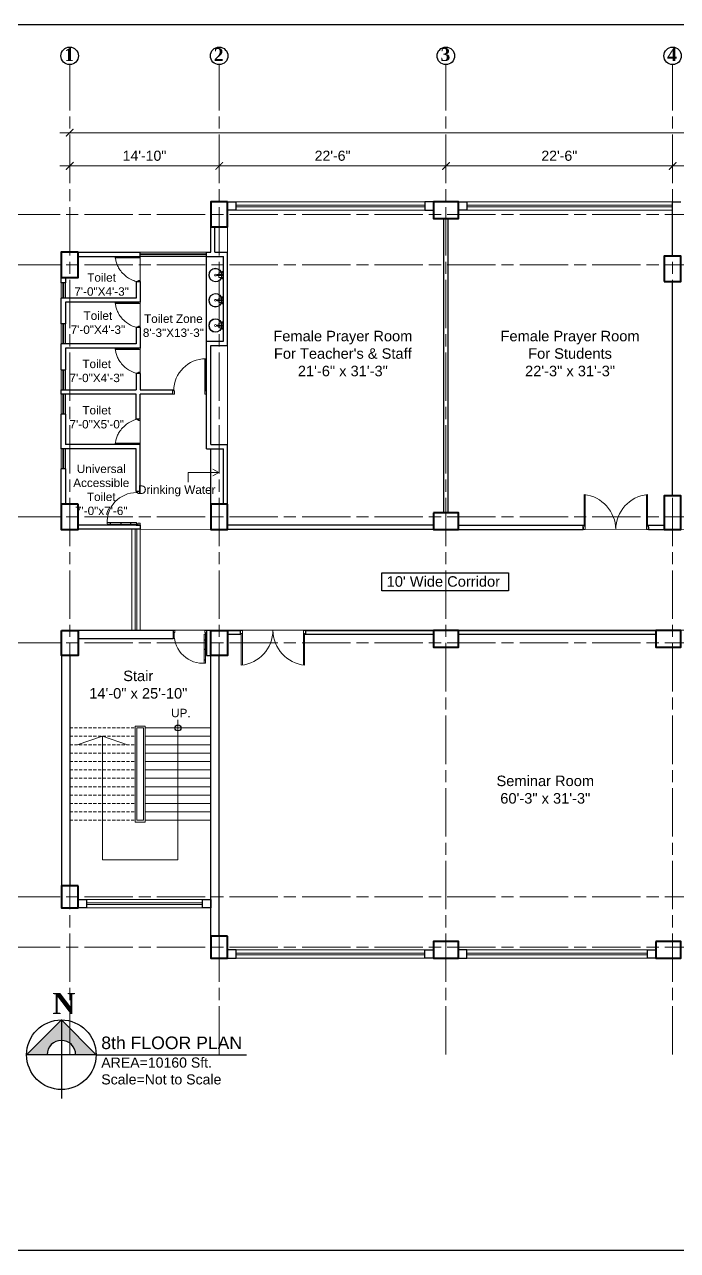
# Model space of a CAD drawing. Header units: inches. Extents: x -12 to 20935469, y -1604 to 24729220.
# Drawn here: x 20916800 to 20917578, y 24705706 to 24707164 of the extents above; entities that cross this region are included whole.
import ezdxf

# ---------------------------------------------------------------- set-up
doc = ezdxf.new("R2010")
doc.units = ezdxf.units.IN
doc.header["$LTSCALE"] = 0.03
doc.header["$MEASUREMENT"] = 0
doc.header["$PDMODE"] = 32
doc.header["$PDSIZE"] = 15
doc.linetypes.add('ACAD_ISO08W100', pattern=[36, 24, -3, 6, -3])
doc.linetypes.add('DASHED2', pattern=[0.375, 0.25, -0.125])
for name, color, linetype, lineweight in [('column', 1, 'Continuous', 40), ('Dim Line', 252, 'Continuous', 13), ('Door', 7, 'Continuous', 18), ('Gas', 21, 'Continuous', 5), ('Glass Line', 252, 'Continuous', 9), ('Grid Line', 252, 'Continuous', 18), ('Hatch', 253, 'Continuous', 15), ('Low Wall', 7, 'Continuous', 30), ('Main Wall', 7, 'Continuous', 30), ('RAIL', 23, 'Continuous', 13), ('STAIR', 46, 'Continuous', 15), ('TOILET FIXTURE', 142, 'Continuous', 5), ('wind.', 150, 'Continuous', 20)]:
    doc.layers.add(name, color=color, linetype=linetype, lineweight=lineweight)
doc.layers.add('TEXT', color=7, linetype='Continuous')
doc.styles.add('2', font='swisscl.ttf')
doc.styles.add('RomanS', font='arial.ttf', dxfattribs={"height": 12})
doc.styles.get("Standard").update_dxf_attribs({"font": 'timesbd.ttf'})
doc.dimstyles.new('Aec_Arch_I', dxfattribs={"dimscale": 96, "dimtxt": 12, "dimasz": 0.09375, "dimexe": 0.125, "dimexo": 0.125, "dimgap": 0.0625, "dimtad": 1, "dimdec": 0, "dimzin": 3, "dimdsep": 46, "dimlunit": 4, "dimtxsty": 'RomanS', "dimblk1": 'ARCHTICK', "dimblk2": 'ARCHTICK', "dimsah": 1, "dimcen": 0.09375, "dimdle": 0.125, "dimadec": 0, "dimazin": 0, "dimtfac": 0.75, "dimtdec": 0, "dimtmove": 2, "dimatfit": 3, "dimldrblk": 'ARCHTICK', "dimfxl": 1, "dimfrac": 1, "dimtolj": 1, "dimtzin": 0, "dimarcsym": 0})

# ---------------------------------------------------------------- blocks, each defined once
blk = doc.blocks.new('_ArchTick')
at = {"color": 0, "linetype": 'ByBlock', "lineweight": 35, "const_width": 0.15}
blk.add_lwpolyline([(-0.5, -0.5), (0.5, 0.5)], dxfattribs=at)
blk = doc.blocks.new('*D14')
at = {"layer": 'Defpoints', "color": 0, "transparency": 16777216}
for p in [(20831126.3, 24724578.2), (20830948.3, 24724562.3), (20831126.3, 24724562.3)]:
    blk.add_point(p, dxfattribs=at)
at = {"layer": 'Dim Line', "color": 0, "lineweight": -2, "transparency": 16777216}
for p, q in [((20830948.3, 24724574.3), (20830948.3, 24724590.2)), ((20831126.3, 24724574.3), (20831126.3, 24724590.2)), ((20830936.3, 24724578.2), (20831138.3, 24724578.2))]:
    blk.add_line(p, q, dxfattribs=at)
at = {"layer": 'Dim Line', "color": 0, "lineweight": -2, "transparency": 16777216, "xscale": 9, "yscale": 9, "zscale": 9, "rotation": 180}
blk.add_blockref('_ArchTick', (20830948.3, 24724578.2), dxfattribs=at)
at = {"layer": 'Dim Line', "color": 0, "lineweight": -2, "transparency": 16777216, "xscale": 9, "yscale": 9, "zscale": 9}
blk.add_blockref('_ArchTick', (20831126.3, 24724578.2), dxfattribs=at)
at = {"layer": 'Dim Line', "color": 0, "transparency": 16777216, "insert": (20831037.3, 24724590.3), "char_height": 12, "attachment_point": 5, "style": 'RomanS'}
blk.add_mtext('\\A1;14\'-10"', dxfattribs=at)
blk = doc.blocks.new('*D7')
at = {"layer": 'Defpoints', "color": 0, "transparency": 16777216}
for p in [(20831396.3, 24724578.2), (20831396.3, 24724578.2), (20831126.3, 24724562.3)]:
    blk.add_point(p, dxfattribs=at)
at = {"layer": 'Dim Line', "color": 0, "lineweight": -2, "transparency": 16777216}
for p, q in [((20831126.3, 24724574.3), (20831126.3, 24724590.2)), ((20831114.3, 24724578.2), (20831408.3, 24724578.2))]:
    blk.add_line(p, q, dxfattribs=at)
at = {"layer": 'Dim Line', "color": 0, "lineweight": -2, "transparency": 16777216, "xscale": 9, "yscale": 9, "zscale": 9, "rotation": 180}
blk.add_blockref('_ArchTick', (20831126.3, 24724578.2), dxfattribs=at)
at = {"layer": 'Dim Line', "color": 0, "lineweight": -2, "transparency": 16777216, "xscale": 9, "yscale": 9, "zscale": 9}
blk.add_blockref('_ArchTick', (20831396.3, 24724578.2), dxfattribs=at)
at = {"layer": 'Dim Line', "color": 0, "transparency": 16777216, "insert": (20831261.3, 24724590.3), "char_height": 12, "attachment_point": 5, "style": 'RomanS'}
blk.add_mtext('\\A1;22\'-6"', dxfattribs=at)
blk = doc.blocks.new('*D8')
at = {"layer": 'Defpoints', "color": 0, "transparency": 16777216}
for p in [(20831396.3, 24724578.2), (20831666.3, 24724578.2), (20831666.3, 24724578.2)]:
    blk.add_point(p, dxfattribs=at)
at = {"layer": 'Dim Line', "color": 0, "lineweight": -2, "transparency": 16777216}
blk.add_line((20831384.3, 24724578.2), (20831678.3, 24724578.2), dxfattribs=at)
at = {"layer": 'Dim Line', "color": 0, "lineweight": -2, "transparency": 16777216, "xscale": 9, "yscale": 9, "zscale": 9, "rotation": 180}
blk.add_blockref('_ArchTick', (20831396.3, 24724578.2), dxfattribs=at)
at = {"layer": 'Dim Line', "color": 0, "lineweight": -2, "transparency": 16777216, "xscale": 9, "yscale": 9, "zscale": 9}
blk.add_blockref('_ArchTick', (20831666.3, 24724578.2), dxfattribs=at)
at = {"layer": 'Dim Line', "color": 0, "transparency": 16777216, "insert": (20831531.3, 24724590.3), "char_height": 12, "attachment_point": 5, "style": 'RomanS'}
blk.add_mtext('\\A1;22\'-6"', dxfattribs=at)
blk = doc.blocks.new('*D9')
at = {"layer": 'Defpoints', "color": 0, "transparency": 16777216}
for p in [(20831666.3, 24724578.2), (20831844.3, 24724578.2), (20831844.3, 24724578.2)]:
    blk.add_point(p, dxfattribs=at)
at = {"layer": 'Dim Line', "color": 0, "lineweight": -2, "transparency": 16777216}
blk.add_line((20831654.3, 24724578.2), (20831856.3, 24724578.2), dxfattribs=at)
at = {"layer": 'Dim Line', "color": 0, "lineweight": -2, "transparency": 16777216, "xscale": 9, "yscale": 9, "zscale": 9, "rotation": 180}
blk.add_blockref('_ArchTick', (20831666.3, 24724578.2), dxfattribs=at)
at = {"layer": 'Dim Line', "color": 0, "lineweight": -2, "transparency": 16777216, "xscale": 9, "yscale": 9, "zscale": 9}
blk.add_blockref('_ArchTick', (20831844.3, 24724578.2), dxfattribs=at)
at = {"layer": 'Dim Line', "color": 0, "transparency": 16777216, "insert": (20831755.3, 24724590.3), "char_height": 12, "attachment_point": 5, "style": 'RomanS'}
blk.add_mtext('\\A1;14\'-10"', dxfattribs=at)
blk = doc.blocks.new('*D13')
at = {"layer": 'Defpoints', "color": 0, "transparency": 16777216}
for p in [(20830948.3, 24724610.7), (20832951.8, 24724617.8), (20832951.8, 24724610.7)]:
    blk.add_point(p, dxfattribs=at)
at = {"layer": 'Dim Line', "color": 0, "lineweight": -2, "transparency": 16777216}
for p, q in [((20830948.3, 24724622.7), (20830948.3, 24724629.8)), ((20832951.8, 24724622.7), (20832951.8, 24724629.8)), ((20830936.3, 24724617.8), (20832963.8, 24724617.8))]:
    blk.add_line(p, q, dxfattribs=at)
at = {"layer": 'Dim Line', "color": 0, "lineweight": -2, "transparency": 16777216, "xscale": 9, "yscale": 9, "zscale": 9, "rotation": 180}
blk.add_blockref('_ArchTick', (20830948.3, 24724617.8), dxfattribs=at)
at = {"layer": 'Dim Line', "color": 0, "lineweight": -2, "transparency": 16777216, "xscale": 9, "yscale": 9, "zscale": 9}
blk.add_blockref('_ArchTick', (20832951.8, 24724617.8), dxfattribs=at)
at = {"layer": 'Dim Line', "color": 0, "transparency": 16777216, "insert": (20831950, 24724629.9), "char_height": 12, "attachment_point": 5, "style": 'RomanS'}
blk.add_mtext('\\A1;166\'-11"', dxfattribs=at)
blk = doc.blocks.new('Door_45')
at = {"layer": 'Door'}
for p, q in [((1.5, 5), (1.5, 44)), ((1.5, 40), (2.2, 40)), ((2.2, 40), (2.2, 39.5)), ((2.2, 39.5), (2.7, 39.5)), ((2.7, 39.5), (2.7, 40)), ((2.7, 40), (3.5, 40)), ((3.5, 44), (3.5, 5)), ((1.5, 25.8), (2.2, 25.8)), ((2.2, 25.8), (2.2, 25.3)), ((2.2, 25.3), (2.7, 25.3)), ((2.7, 25.8), (3.5, 25.8)), ((2.7, 25.3), (2.7, 25.8)), ((0, 0), (0, 5)), ((0, 5), (1.5, 5)), ((1.5, 12.6), (2.2, 12.6)), ((3.5, 5), (1.5, 5)), ((1.5, 5), (1.5, 3)), ((1.5, 3), (2.5, 3)), ((2.2, 12.6), (2.2, 13.1)), ((2.2, 13.1), (2.7, 13.1)), ((2.5, 3), (2.5, 0)), ((2.7, 13.1), (2.7, 12.6)), ((2.7, 12.6), (3.5, 12.6)), ((42.5, 3), (42.5, 0)), ((43.5, 3), (42.5, 3)), ((45, 5), (43.5, 5)), ((43.5, 5), (43.5, 3)), ((45, 0), (45, 5)), ((2.5, 0), (0, 0)), ((42.5, 0), (45, 0))]:
    blk.add_line(p, q, dxfattribs=at)
blk.add_arc((4.7, 5.3), 38.8, 359.6233, 94.6685, dxfattribs=at)
blk = doc.blocks.new('sssss-flat-876')
at = {"layer": 'Door', "linetype": 'Continuous', "ltscale": 3}
blk.add_line((3666.5, 84027.2), (3666.5, 84055.7), dxfattribs=at)
at = {"layer": 'Door', "linetype": 'Continuous', "ltscale": 3, "extrusion": (-7.21527e-09, -3.35624e-18, 1), "elevation": 0}
for points in [[(3666.5, 84057.2), (3666.5, 84055.7), (3668.4, 84055.7), (3668.4, 84056.5), (3670.2, 84056.5), (3670.2, 84057.2)], [(3668.4, 84055.7), (3696.2, 84055.7), (3696.2, 84056.5), (3668.4, 84056.5)]]:
    blk.add_lwpolyline(points, close=True, dxfattribs=at)
at = {"layer": 'Door', "linetype": 'Continuous', "ltscale": 3, "flags": 128}
blk.add_lwpolyline([(3670.2, 84027.2, 0.04096), (3675.5, 84028.9, 0.082496), (3684.9, 84034.8, 0.052187), (3689.7, 84040, 0.043988), (3692.9, 84045, 0.036571), (3694.8, 84049.6, 0.034751), (3695.9, 84054.2, 0.011435), (3696.2, 84055.7)], format="xyb", dxfattribs=at)
at = {"layer": 'Door', "linetype": 'Continuous', "ltscale": 3}
blk.add_lwpolyline([(3666.5, 84027.2), (3666.5, 84028.7), (3668.4, 84028.7), (3668.4, 84027.9), (3670.2, 84027.9), (3670.2, 84027.2)], close=True, dxfattribs=at)
blk = doc.blocks.new('7-flat-72')
at = {"layer": 'Glass Line', "color": 8, "ltscale": 20}
for p, q in [((-64478.7, 376960.5), (-64480.3, 376960.5)), ((-64480.3, 376959.5), (-64480.3, 376960.5)), ((-64480.3, 376959.5), (-64480.3, 376960.5)), ((-64478.7, 376959.5), (-64480.3, 376959.5)), ((-64480.3, 376959.1), (-64480.3, 376959.4)), ((-64478.7, 376959.4), (-64480.3, 376959.4)), ((-64478.7, 376959.1), (-64480.3, 376959.1)), ((-64480.2, 376959.4), (-64480.2, 376959.5)), ((-64480.1, 376959.5), (-64480.1, 376960.5)), ((-64479.9, 376959.5), (-64479.9, 376960.5)), ((-64479.5, 376959.5), (-64479.5, 376960.5)), ((-64479.1, 376959.5), (-64479.1, 376960.5)), ((-64478.9, 376959.5), (-64478.9, 376960.5)), ((-64478.9, 376959.4), (-64478.9, 376959.5)), ((-64478.8, 376959.5), (-64478.8, 376960.5)), ((-64478.7, 376959.5), (-64478.7, 376960.5)), ((-64478.7, 376959.1), (-64478.7, 376959.4)), ((-64475.1, 376959.4), (-64476.9, 376959.4)), ((-64476.9, 376959.1), (-64476.9, 376959.4)), ((-64475.1, 376959.1), (-64476.9, 376959.1)), ((-64476.6, 376959.4), (-64476.6, 376966.6)), ((-64475.5, 376966.6), (-64476.6, 376966.6)), ((-64475.5, 376959.4), (-64475.5, 376966.6)), ((-64475.1, 376959.1), (-64475.1, 376959.4)), ((-64473.3, 376960.5), (-64471.7, 376960.5)), ((-64473.3, 376959.5), (-64473.3, 376960.5)), ((-64473.3, 376959.5), (-64473.3, 376960.5)), ((-64473.3, 376959.5), (-64471.7, 376959.5)), ((-64473.3, 376959.1), (-64473.3, 376959.4)), ((-64473.3, 376959.4), (-64471.7, 376959.4)), ((-64473.3, 376959.1), (-64471.7, 376959.1)), ((-64473.1, 376959.5), (-64473.1, 376960.5)), ((-64473.1, 376959.4), (-64473.1, 376959.5)), ((-64472.9, 376959.5), (-64472.9, 376960.5)), ((-64472.5, 376959.5), (-64472.5, 376960.5)), ((-64472.1, 376959.5), (-64472.1, 376960.5)), ((-64471.9, 376959.5), (-64471.9, 376960.5)), ((-64471.9, 376959.4), (-64471.9, 376959.5)), ((-64471.8, 376959.5), (-64471.8, 376960.5)), ((-64471.7, 376959.5), (-64471.7, 376960.5)), ((-64471.7, 376959.1), (-64471.7, 376959.4))]:
    blk.add_line(p, q, dxfattribs=at)
blk.add_circle((-64476, 376968.4, 0), 1.08, dxfattribs=at)
for radius, start, end in [(8.1, 273.8334, 266.1883), (7.55, 274.115, 265.9068)]:
    blk.add_arc((-64476, 376968.4, 0), radius, start, end, dxfattribs=at)
blk = doc.blocks.new('SFSFSFS-flat-72')
at = {"layer": 'TOILET FIXTURE', "ltscale": 0.2}
blk.add_lwpolyline([(-3918.5, -3608.1), (-3918.5, -3602.7), (-3923.9, -3602.7), (-3923.9, -3608.1)], close=True, dxfattribs=at)
at = {"layer": 'TOILET FIXTURE', "ltscale": 20}
blk.add_blockref('7-flat-72', (60554.8, -380567.2), dxfattribs=at)
blk = doc.blocks.new('$D40')
at = {"layer": 'Door'}
for p, q in [((1, 4), (1, 42)), ((2, 0), (2, 42)), ((1, 5), (0, 5)), ((2, 0), (0, 0)), ((2, 4), (1, 4)), ((39, 4), (38, 4)), ((38, 4), (38, 0)), ((40, 0), (38, 0)), ((40, 5), (39, 5)), ((39, 5), (39, 4))]:
    blk.add_line(p, q, dxfattribs=at)
blk.add_arc((1, 4), 38, 0, 90, dxfattribs=at)
blk = doc.blocks.new('fff')
at = {"layer": 'Grid Line', "color": 252, "linetype": 'ACAD_ISO08W100', "lineweight": 9, "ltscale": 80, "true_color": 0x939598}
for p, q in [((20830948.3, 24723521.1), (20830948.3, 24724698.8)), ((20831126.3, 24723521.1), (20831126.3, 24724698.8)), ((20831396.3, 24723521.1), (20831396.3, 24724698.8)), ((20831666.3, 24723521.1), (20831666.3, 24724698.8)), ((20833096.9, 24724520.6), (20830726.1, 24724520.6)), ((20833096.9, 24724460.6), (20830726.1, 24724460.6)), ((20833096.9, 24724160.7), (20830726.1, 24724160.7)), ((20833096.9, 24724010.7), (20830726.1, 24724010.7)), ((20833096.9, 24723708.7), (20830726.1, 24723708.7)), ((20833096.9, 24723648.8), (20830726.1, 24723648.8))]:
    blk.add_line(p, q, dxfattribs=at)
at = {"layer": 'Dim Line'}
for base, p1, p2, picture, middle in [((20832951.7523, 24724617.8128), (20830948.3088, 24724610.7482), (20832951.7523, 24724610.7482), '*D13', (20831950.0306, 24724629.9397)), ((20831126.3, 24724578.2), (20830948.3, 24724562.3), (20831126.3, 24724562.3), '*D14', (20831037.3, 24724590.3)), ((20831396.3, 24724578.2), (20831126.3, 24724562.3), (20831396.3, 24724578.2), '*D7', (20831261.3, 24724590.3)), ((20831666.3, 24724578.2), (20831396.3, 24724578.2), (20831666.3, 24724578.2), '*D8', (20831531.3, 24724590.3)), ((20831844.3, 24724578.2), (20831666.3, 24724578.2), (20831844.3, 24724578.2), '*D9', (20831755.3, 24724590.3))]:
    dim = blk.add_linear_dim(base=base, p1=p1, p2=p2, dimstyle='Aec_Arch_I', dxfattribs=at)
    dim.commit()
    dim.dimension.update_dxf_attribs({"geometry": picture, "text_midpoint": middle})

msp = doc.modelspace()

# ---------------------------------------------------------------- hatches: boundary and pattern name
at = {"layer": 'Low Wall'}
h = msp.add_hatch(color=256, dxfattribs=at)
h.paths.add_polyline_path([(20916827.2, 24705938.4), (20916802.8, 24705938.4), (20916844.2, 24705979.8), (20916844.2, 24705955.4, 0.414214)])
h.paths.add_polyline_path([(20916844.2, 24705955.4), (20916844.2, 24705979.8), (20916885.6, 24705938.4), (20916861.3, 24705938.4, 0.414214)])

# ---------------------------------------------------------------- linework, layer by layer
for p, q in [((20917017.1, 24706787.2), (20917017.1, 24706888.2)), ((20917022.1, 24706593.3), (20917022.1, 24706659.4)), ((20916933.1, 24706568.5), (20916938.1, 24706568.5)), ((20917465.5, 24706565.9), (20917465.5, 24706563.4)), ((20917543.5, 24706565.9), (20917543.5, 24706563.4)), ((20917052.1, 24706053.3), (20917052.1, 24706053.3)), ((20916844.2, 24705979.8), (20916844.2, 24705886.4)), ((20916885.6, 24705938.4), (20917064.6, 24705938.4))]:
    msp.add_line(p, q)
msp.add_lwpolyline([(20917225.8, 24706511.6), (20917376.6, 24706511.6), (20917376.6, 24706490.5), (20917225.8, 24706490.5)], close=True)
msp.add_lwpolyline([(20916885.6, 24705938.4), (20916802.8, 24705938.3)])
for centre, radius in [((20916983, 24706327.3), 3.61), ((20916844.2, 24705938.4), 41.4)]:
    msp.add_circle(centre, radius)
at = {"layer": 'column', "lineweight": 40, "ltscale": 20}
for points in [[(20917042.1, 24706953.2), (20917022.1, 24706953.2), (20917022.1, 24706923.2), (20917042.1, 24706923.2)], [(20917287.2, 24706953.2), (20917287.2, 24706933.2), (20917317.2, 24706933.2), (20917317.2, 24706953.2)], [(20916864.1, 24706893.2), (20916844.1, 24706893.2), (20916844.1, 24706863.2), (20916864.1, 24706863.2)], [(20917562.1, 24706858.4), (20917582.1, 24706858.4), (20917582.1, 24706888.4), (20917562.1, 24706888.4)], [(20917562.1, 24706563.3), (20917582.1, 24706563.3), (20917582.1, 24706603.3), (20917562.1, 24706603.3)], [(20916864.1, 24706593.3), (20916844.1, 24706593.3), (20916844.1, 24706563.3), (20916864.1, 24706563.3)], [(20917042.1, 24706593.3), (20917022.1, 24706593.3), (20917022.1, 24706563.3), (20917042.1, 24706563.3)], [(20917287.2, 24706583.3), (20917287.2, 24706563.3), (20917317.2, 24706563.3), (20917317.2, 24706583.3)], [(20916844.2, 24706443.3), (20916864.2, 24706443.3), (20916864.2, 24706413.3), (20916844.2, 24706413.3)], [(20917022.2, 24706443.3), (20917042.2, 24706443.3), (20917042.2, 24706413.3), (20917022.2, 24706413.3)], [(20917287.2, 24706443.3), (20917287.2, 24706423.3), (20917317.2, 24706423.3), (20917317.2, 24706443.3)], [(20917552.1, 24706443.3), (20917552.1, 24706423.3), (20917582.1, 24706423.3), (20917582.1, 24706443.3)], [(20916864.2, 24706139.3), (20916844.2, 24706139.3), (20916844.2, 24706113.3), (20916864.2, 24706113.3)], [(20917042.2, 24706079.3), (20917022.2, 24706079.3), (20917022.2, 24706053.3), (20917042.2, 24706053.3)], [(20917317.2, 24706053.3), (20917317.2, 24706073.3), (20917287.2, 24706073.3), (20917287.2, 24706053.3)], [(20917552.1, 24706073.3), (20917552.1, 24706053.3), (20917582.1, 24706053.3), (20917582.1, 24706073.3)]]:
    msp.add_lwpolyline(points, close=True, dxfattribs=at)
at = {"layer": 'Defpoints'}
msp.add_lwpolyline([(20916599.6, 24707164.1), (20919038.4, 24707164.1), (20919038.4, 24705705.5), (20916599.6, 24705705.5)], close=True, dxfattribs=at)
at = {"layer": 'Door'}
for p, q in [((20917466.8, 24706567.1), (20917466.8, 24706605)), ((20917468.1, 24706563.4), (20917468.1, 24706604.9)), ((20917540.9, 24706563.4), (20917540.9, 24706604.9)), ((20917542.2, 24706567.1), (20917542.2, 24706605)), ((20917466.8, 24706568.4), (20917465.5, 24706568.4)), ((20917468.1, 24706563.4), (20917465.5, 24706563.4)), ((20917468.1, 24706567.1), (20917466.8, 24706567.1)), ((20917540.9, 24706567.1), (20917542.2, 24706567.1)), ((20917540.9, 24706563.4), (20917543.5, 24706563.4)), ((20917542.2, 24706568.4), (20917543.5, 24706568.4)), ((20917059.8, 24706443.3), (20917057.2, 24706443.3)), ((20917058.5, 24706438.3), (20917057.2, 24706438.3)), ((20917058.5, 24706439.6), (20917058.5, 24706401.7)), ((20917059.8, 24706439.6), (20917058.5, 24706439.6)), ((20917059.8, 24706443.3), (20917059.8, 24706401.8)), ((20917132.6, 24706443.3), (20917132.6, 24706401.8)), ((20917132.6, 24706443.3), (20917135.2, 24706443.3)), ((20917132.6, 24706439.6), (20917133.9, 24706439.6)), ((20917133.9, 24706439.6), (20917133.9, 24706401.7)), ((20917133.9, 24706438.3), (20917135.2, 24706438.3))]:
    msp.add_line(p, q, dxfattribs=at)
for centre, start, end in [((20917462.2, 24706562.9), 0.5906, 83.7783), ((20917546.7, 24706562.9), 96.2217, 179.4094), ((20917053.9, 24706443.8), 276.2217, 359.4094), ((20917138.5, 24706443.8), 180.5906, 263.7783)]:
    msp.add_arc(centre, 42.3, start, end, dxfattribs=at)
at = {"layer": 'Gas', "color": 0, "lineweight": 5}
for points in [[(20916944.1, 24706329.3), (20916932.1, 24706329.3), (20916932.1, 24706215.3), (20916944.1, 24706215.3)], [(20916942.1, 24706327.3), (20916934.1, 24706327.3), (20916934.1, 24706217.3), (20916942.1, 24706217.3)]]:
    msp.add_lwpolyline(points, close=True, dxfattribs=at)
at = {"layer": 'Hatch', "lineweight": 5}
for p, q in [((20917042.1, 24706893.2), (20917042.1, 24706923.2)), ((20917042.1, 24706664.4), (20917042.1, 24706782.2))]:
    msp.add_line(p, q, dxfattribs=at)
at = {"layer": 'Hatch', "lineweight": 0}
msp.add_lwpolyline([(20918773.6, 24706563.4), (20917939.7, 24706563.4), (20917939.7, 24706878.2), (20917760, 24706878.4), (20917760, 24706563.3), (20916938.1, 24706563.5), (20916938.1, 24706443.4), (20917760.1, 24706443.4), (20917760.1, 24706223.9), (20917969.7, 24706223.9), (20917969.7, 24706073.3), (20917969.7, 24706058.4), (20917971.1, 24706058.4), (20918074.8, 24706058.4), (20918072.6, 24706443.4), (20918773.6, 24706443.4)], close=True, dxfattribs=at)
at = {"layer": 'Low Wall', "color": 0}
msp.add_lwpolyline([(20916802.8, 24705938.4), (20916844.2, 24705979.8), (20916885.6, 24705938.4)], dxfattribs=at)
at = {"layer": 'Low Wall'}
msp.add_arc((20916844.2, 24705938.4), 17, 0, 180, dxfattribs=at)
at = {"layer": 'Main Wall', "lineweight": 30}
for p, q in [((20917572.1, 24706953.2), (20917582.1, 24706953.2)), ((20917572.1, 24706888.4), (20917572.1, 24706953.2)), ((20917022.1, 24706893.2), (20917022.1, 24706923.2)), ((20917027.1, 24706893.2), (20917027.1, 24706923.2)), ((20917299.7, 24706583.3), (20917299.7, 24706933.2)), ((20917304.7, 24706583.3), (20917304.7, 24706933.2)), ((20917572.1, 24706907.2), (20917572.1, 24706907.2)), ((20916864.1, 24706893.2), (20916938.1, 24706893.2)), ((20916938.1, 24706888.2), (20916938.1, 24706893.2)), ((20917017.1, 24706893.2), (20917022.1, 24706893.2)), ((20917017.1, 24706888.2), (20917017.1, 24706893.2)), ((20917027.1, 24706893.2), (20917042.1, 24706893.2)), ((20917042.1, 24706782.2), (20917042.1, 24706893.2)), ((20917572.1, 24706901.2), (20917572.1, 24706901.2)), ((20916864.1, 24706888.2), (20916938.1, 24706888.2)), ((20917017.1, 24706888.2), (20917037.1, 24706888.2)), ((20917037.1, 24706787.2), (20917037.1, 24706888.2)), ((20916844.1, 24706856.6), (20916844.1, 24706863.2)), ((20916933.1, 24706858.2), (20916938.1, 24706858.2)), ((20916933.1, 24706858.2), (20916933.1, 24706838.6)), ((20917572.1, 24706603.3), (20917572.1, 24706858.4)), ((20916933.1, 24706838.6), (20916844.1, 24706838.6)), ((20916844.1, 24706808), (20916844.1, 24706838.6)), ((20916938.1, 24706833.6), (20916849.1, 24706833.6)), ((20916933.1, 24706803.6), (20916933.1, 24706784)), ((20916938.1, 24706803.6), (20916933.1, 24706803.6)), ((20916933.1, 24706784), (20916844.1, 24706784)), ((20916844.1, 24706753.4), (20916844.1, 24706784)), ((20916938.1, 24706779), (20916849.1, 24706779)), ((20916849.1, 24706779), (20916849.1, 24706753.4)), ((20917017.1, 24706729.4), (20917017.1, 24706787.2)), ((20917017.1, 24706787.2), (20917037.1, 24706787.2)), ((20917022.1, 24706664.4), (20917022.1, 24706782.2)), ((20917022.1, 24706782.2), (20917042.1, 24706782.2)), ((20916844.1, 24706753.4), (20916849.1, 24706753.4)), ((20916938.1, 24706749), (20916933.1, 24706749)), ((20916844.1, 24706729.4), (20916933.1, 24706729.4)), ((20916844.1, 24706724.4), (20916844.1, 24706729.4)), ((20916977.1, 24706724.4), (20916977.1, 24706729.4)), ((20917017.1, 24706659.4), (20917017.1, 24706729.4)), ((20916933.1, 24706724.4), (20916844.1, 24706724.4)), ((20916933.1, 24706694.4), (20916933.1, 24706724.4)), ((20916938.1, 24706694.4), (20916938.1, 24706724.4)), ((20916977.1, 24706724.4), (20916938.1, 24706724.4)), ((20916849.1, 24706700.4), (20916844.1, 24706700.4)), ((20916844.1, 24706659.4), (20916844.1, 24706700.4)), ((20916849.1, 24706700.4), (20916849.1, 24706664.4)), ((20916938.1, 24706694.4), (20916933.1, 24706694.4)), ((20916933.1, 24706659.4), (20916844.1, 24706659.4)), ((20916938.1, 24706664.4), (20916849.1, 24706664.4)), ((20916933.1, 24706608.5), (20916933.1, 24706659.4)), ((20916938.1, 24706608.5), (20916938.1, 24706664.4)), ((20917017.1, 24706659.4), (20917037.1, 24706659.4)), ((20917022.1, 24706664.4), (20917042.1, 24706664.4)), ((20917037.1, 24706593.3), (20917037.1, 24706659.4)), ((20917042.1, 24706593.3), (20917042.1, 24706664.4)), ((20916844.1, 24706593.3), (20916844.1, 24706635.4)), ((20916849.1, 24706635.4), (20916844.1, 24706635.4)), ((20916849.1, 24706635.4), (20916849.1, 24706593.3)), ((20916938.1, 24706608.5), (20916933.1, 24706608.5)), ((20916938.1, 24706568.5), (20916864.1, 24706568.5)), ((20916938.1, 24706563.5), (20916864.1, 24706563.5)), ((20916938.1, 24706568.5), (20916938.1, 24706563.5)), ((20917287.2, 24706568.4), (20917042.1, 24706568.4)), ((20917287.2, 24706563.4), (20917042.1, 24706563.4)), ((20917317.2, 24706568.4), (20917465.5, 24706568.4)), ((20917317.2, 24706563.4), (20917465.5, 24706563.4)), ((20917465.5, 24706563.4), (20917465.5, 24706568.4)), ((20917543.5, 24706563.4), (20917543.5, 24706568.4)), ((20917543.5, 24706568.4), (20917562.1, 24706568.4)), ((20917543.5, 24706563.4), (20917562.1, 24706563.4)), ((20916977.2, 24706443.3), (20916864.2, 24706443.3)), ((20916977.2, 24706443.3), (20916977.2, 24706433.3)), ((20917022.2, 24706443.3), (20917017.2, 24706443.3)), ((20917017.2, 24706443.3), (20917017.2, 24706413.3)), ((20917032.2, 24706443.3), (20917022.2, 24706443.3)), ((20917042.2, 24706443.3), (20917057.2, 24706443.3)), ((20917057.2, 24706438.3), (20917042.2, 24706438.3)), ((20917057.2, 24706443.3), (20917057.2, 24706438.3)), ((20917135.2, 24706443.3), (20917287.2, 24706443.3)), ((20917135.2, 24706438.3), (20917135.2, 24706443.3)), ((20917287.2, 24706438.3), (20917135.2, 24706438.3)), ((20917317.2, 24706443.3), (20917552.1, 24706443.3)), ((20917552.1, 24706438.3), (20917317.2, 24706438.3)), ((20916977.2, 24706433.3), (20916864.2, 24706433.3)), ((20916844.2, 24706413.3), (20916844.2, 24706139.3)), ((20916854.2, 24706413.3), (20916854.2, 24706139.3)), ((20917017.2, 24706413.3), (20917022.2, 24706413.3)), ((20917022.2, 24706079.3), (20917022.2, 24706413.3)), ((20917032.2, 24706079.3), (20917032.2, 24706413.3))]:
    msp.add_line(p, q, dxfattribs=at)
for points in [[(20917042.1, 24706953.2), (20917052.1, 24706953.2), (20917052.1, 24706943.2), (20917042.1, 24706943.2)], [(20917287.1, 24706953.2), (20917277.1, 24706953.2), (20917277.1, 24706943.2), (20917287.1, 24706943.2)], [(20917317.1, 24706953.2), (20917327.1, 24706953.2), (20917327.1, 24706943.2), (20917317.1, 24706943.2)], [(20916849.1, 24706863.2), (20916849.1, 24706856.6)], [(20916849.1, 24706856.6), (20916844.1, 24706856.6)], [(20916938.1, 24706858.2), (20916938.1, 24706833.6)], [(20916849.1, 24706833.6), (20916849.1, 24706808)], [(20916849.1, 24706808), (20916844.1, 24706808)], [(20916938.1, 24706803.6), (20916938.1, 24706779)], [(20916933.1, 24706749), (20916933.1, 24706729.4)], [(20916938.1, 24706749), (20916938.1, 24706729.4)], [(20916938.1, 24706729.4), (20916977.1, 24706729.4)], [(20917042.2, 24706053.3), (20917052.2, 24706053.3), (20917052.2, 24706063.3), (20917042.2, 24706063.3)], [(20917287.2, 24706053.3), (20917277.2, 24706053.3), (20917277.2, 24706063.3), (20917287.2, 24706063.3)], [(20917317.2, 24706053.3), (20917327.2, 24706053.3), (20917327.2, 24706063.3), (20917317.2, 24706063.3)], [(20917552.1, 24706053.3), (20917542.1, 24706053.3), (20917542.1, 24706063.3), (20917552.1, 24706063.3)]]:
    msp.add_lwpolyline(points, dxfattribs=at)
at = {"layer": 'Main Wall'}
for points in [[(20916864.2, 24706123.3), (20916874.2, 24706123.3), (20916874.2, 24706113.3), (20916864.2, 24706113.3)], [(20917012.2, 24706123.3), (20917022.2, 24706123.3), (20917022.2, 24706113.3), (20917012.2, 24706113.3)]]:
    msp.add_lwpolyline(points, close=True, dxfattribs=at)
at = {"layer": 'RAIL', "lineweight": 9}
for p, q in [((20916983, 24706337), (20916983, 24706170.3)), ((20916893.1, 24706317.3), (20916863.1, 24706307.3)), ((20916893.1, 24706170.3), (20916893.1, 24706317.3)), ((20916923.1, 24706307.3), (20916893.1, 24706317.3)), ((20917022.1, 24706307.3), (20916944.1, 24706307.3)), ((20916983, 24706170.3), (20916893.1, 24706170.3))]:
    msp.add_line(p, q, dxfattribs=at)
at = {"layer": 'STAIR', "color": 253, "lineweight": 5}
for p, q in [((20917031.7, 24706631), (20916995.4, 24706631)), ((20916995.4, 24706631), (20916995.4, 24706619.8)), ((20917031.7, 24706631), (20917024.4, 24706635.1)), ((20917031.7, 24706631), (20917024.4, 24706627))]:
    msp.add_line(p, q, dxfattribs=at)
at = {"layer": 'STAIR', "color": 32, "linetype": 'DASHED2', "lineweight": 5, "ltscale": 500}
for p, q in [((20916854.1, 24706327.3), (20916932.1, 24706327.3)), ((20916854.1, 24706317.3), (20916932.1, 24706317.3)), ((20916854.1, 24706307.3), (20916932.1, 24706307.3)), ((20916854.1, 24706297.3), (20916932.1, 24706297.3)), ((20916854.1, 24706287.3), (20916932.1, 24706287.3)), ((20916854.1, 24706277.3), (20916932.1, 24706277.3)), ((20916854.1, 24706267.3), (20916932.1, 24706267.3)), ((20916854.1, 24706257.3), (20916932.1, 24706257.3)), ((20916854.1, 24706247.3), (20916932.1, 24706247.3)), ((20916854.1, 24706237.3), (20916932.1, 24706237.3)), ((20916854.1, 24706227.3), (20916932.1, 24706227.3)), ((20916854.1, 24706217.3), (20916932.1, 24706217.3))]:
    msp.add_line(p, q, dxfattribs=at)
at = {"layer": 'STAIR', "color": 32, "lineweight": 5}
for p, q in [((20916944.1, 24706327.3), (20917022.1, 24706327.3)), ((20916944.1, 24706317.3), (20917022.1, 24706317.3)), ((20916962.1, 24706307.3), (20917022.1, 24706307.3)), ((20916944.1, 24706297.3), (20917022.1, 24706297.3)), ((20916944.1, 24706287.3), (20917022.1, 24706287.3)), ((20916944.1, 24706277.3), (20917022.1, 24706277.3)), ((20916944.1, 24706267.3), (20917022.1, 24706267.3)), ((20916944.1, 24706257.3), (20917022.1, 24706257.3)), ((20916944.1, 24706247.3), (20917022.1, 24706247.3)), ((20916944.1, 24706237.3), (20917022.1, 24706237.3)), ((20916944.1, 24706227.3), (20917022.1, 24706227.3)), ((20916944.1, 24706217.3), (20917022.1, 24706217.3))]:
    msp.add_line(p, q, dxfattribs=at)
at = {"layer": 'TEXT'}
for centre in [(20916854.1, 24707126.8), (20917032.1, 24707126.8), (20917302.1, 24707126.8), (20917572.1, 24707126.8)]:
    msp.add_circle(centre, 10.4, dxfattribs=at)
at = {"layer": 'wind.', "lineweight": 5}
for p, q in [((20917277.1, 24706953.2), (20917052.1, 24706953.2)), ((20917052.1, 24706949.2), (20917277.1, 24706949.3)), ((20917327.1, 24706953.2), (20917572.1, 24706953.2)), ((20917327.1, 24706949.2), (20917572.1, 24706949.3)), ((20917052.1, 24706947.2), (20917277.1, 24706947.3)), ((20917052.1, 24706943.2), (20917277.1, 24706943.2)), ((20917327.1, 24706947.2), (20917572.1, 24706947.3)), ((20917327.1, 24706943.2), (20917572.1, 24706943.2)), ((20916938.1, 24706893.2), (20917017.1, 24706893.2)), ((20916938.1, 24706891.2), (20917017.1, 24706891.2)), ((20916938.1, 24706890.2), (20917017.1, 24706890.2)), ((20916938.1, 24706888.2), (20917017.1, 24706888.2)), ((20916844.1, 24706856.6), (20916844.1, 24706838.6)), ((20916846.1, 24706856.6), (20916846.1, 24706838.6)), ((20916847.1, 24706856.6), (20916847.1, 24706838.6)), ((20916849.1, 24706856.6), (20916849.1, 24706838.6)), ((20916844.1, 24706808), (20916844.1, 24706784)), ((20916846.1, 24706808), (20916846.1, 24706784)), ((20916847.1, 24706808), (20916847.1, 24706784)), ((20916849.1, 24706808), (20916849.1, 24706784)), ((20916844.1, 24706729.4), (20916844.1, 24706753.4)), ((20916846.1, 24706729.4), (20916846.1, 24706753.4)), ((20916847.1, 24706729.4), (20916847.1, 24706753.4)), ((20916849.1, 24706729.4), (20916849.1, 24706753.4)), ((20916844.1, 24706700.4), (20916844.1, 24706724.4)), ((20916846.1, 24706700.4), (20916846.1, 24706724.4)), ((20916847.1, 24706700.4), (20916847.1, 24706724.4)), ((20916849.1, 24706700.4), (20916849.1, 24706724.4)), ((20916844.1, 24706635.4), (20916844.1, 24706659.4)), ((20916846.1, 24706635.4), (20916846.1, 24706659.4)), ((20916847.1, 24706635.4), (20916847.1, 24706659.4)), ((20916849.1, 24706635.4), (20916849.1, 24706659.4)), ((20916928.2, 24706443.3), (20916928.2, 24706563.4)), ((20916932.2, 24706443.3), (20916932.2, 24706563.4)), ((20916934.2, 24706443.3), (20916934.2, 24706563.4)), ((20916869.2, 24706123.3), (20917017.2, 24706123.3)), ((20916874.2, 24706119.3), (20917012.2, 24706119.3)), ((20916874.2, 24706117.3), (20917012.2, 24706117.3)), ((20916869.2, 24706113.3), (20917017.2, 24706113.3)), ((20917277.1, 24706063.3), (20917052.2, 24706063.3)), ((20917277.1, 24706059.3), (20917052.2, 24706059.3)), ((20917317.2, 24706059.3), (20917317.1, 24706059.3)), ((20917542.1, 24706063.3), (20917327.2, 24706063.3)), ((20917542.1, 24706059.3), (20917327.2, 24706059.3)), ((20917277.1, 24706057.3), (20917052.2, 24706057.3)), ((20917277.1, 24706053.3), (20917052.2, 24706053.3)), ((20917287.1, 24706057.3), (20917287.1, 24706057.3)), ((20917317.2, 24706057.3), (20917317.1, 24706057.3)), ((20917542.1, 24706057.3), (20917327.2, 24706057.3)), ((20917542.1, 24706053.3), (20917327.2, 24706053.3))]:
    msp.add_line(p, q, dxfattribs=at)
at = {"layer": 'wind.'}
msp.add_line((20916938.1, 24706443.3), (20916938.1, 24706563.5), dxfattribs=at)

# ---------------------------------------------------------------- block references
at = {"layer": 'Door', "ltscale": 20, "xscale": -1}
for p in [(20920604.6, 24622831), (20920604.6, 24622776.4), (20920604.6, 24622721.8)]:
    msp.add_blockref('sssss-flat-876', p, dxfattribs=at)
at = {"layer": 'Door', "xscale": -1}
msp.add_blockref('$D40', (20917017.1, 24706724.4), dxfattribs=at)
at = {"layer": 'Door', "ltscale": 20, "rotation": 180}
msp.add_blockref('sssss-flat-876', (20920604.6, 24790721.6), dxfattribs=at)
at = {"layer": 'Door', "color": 250, "ltscale": 20, "xscale": 0.8888888888759539, "yscale": 0.8888888888759539, "zscale": 0.8888888888759539}
for p, rotation in [((20916938, 24706568.5), 90.00000000000001), ((20917017.2, 24706443.3), 180)]:
    msp.add_blockref('Door_45', p, dxfattribs=dict(at, rotation=rotation))
at = {"layer": 'Hatch', "lineweight": 0}
msp.add_blockref('fff', (85905.9, -17582.4), dxfattribs=at)
at = {"layer": 'TOILET FIXTURE', "ltscale": 20, "rotation": 90.00000000000001}
for p in [(20913429, 24710787.2), (20913429, 24710757.2), (20913429, 24710727.2)]:
    msp.add_blockref('SFSFSFS-flat-72', p, dxfattribs=at)

# ---------------------------------------------------------------- texts
msp.add_text('N', height=25.2).set_placement((20916833.6, 24705986.8))
at = {"layer": 'TEXT', "char_height": 15.44, "width": 227.458, "attachment_point": 8, "rotation": 0}
for s, insert in [('\\A1;1', (20916853.6, 24707120.5)), ('\\A1;2', (20917031.5, 24707120.5)), ('\\A1;3', (20917301.5, 24707120.5)), ('\\A1;4', (20917571.5, 24707120.5))]:
    msp.add_mtext(s, dxfattribs=dict(at, insert=insert))
at = {"layer": 'TEXT', "color": 30, "lineweight": 5, "ltscale": 20, "attachment_point": 2, "style": '2'}
for s, width, gutter_width, insert, char_height in [('{\\fArial|b0|i0|c0|p34;\\C0;Toilet \\P7\'-0"X4\'-3"}', 104.76, 0.5, (20916892.1, 24706868.1), 10), ('{\\fArial|b0|i0|c0|p34;\\C0;Toilet \\P7\'-0"X4\'-3"}', 104.76, 0.5, (20916887.7, 24706822.7), 10), ('{\\fArial|b0|i0|c0|p34;\\C0;Toilet Zone\\P8\'-3"X13\'-3"}', 104.76, 0.5, (20916977.6, 24706819.1), 10), ('\\pxsm1;{\\fArial|b0|i0|c0|p34;\\C0;Female Prayer Room\\PFor Teacher\'s & Staff\\P21\'-6" x 31\'-3" }', 235.592, 0.75, (20917179.4, 24706799.7), 12.476), ('\\pxsm1;{\\fArial|b0|i0|c0|p34;\\C0;Female Prayer Room\\PFor Students\\P22\'-3" x 31\'-3" }', 204.588, 0.75, (20917450, 24706799.7), 12.476), ('{\\fArial|b0|i0|c0|p34;\\C0;Toilet \\P7\'-0"X4\'-3"}', 104.76, 0.5, (20916886.3, 24706765.3), 10), ('{\\fArial|b0|i0|c0|p34;\\C0;Toilet \\P7\'-0"X5\'-0"}', 104.76, 0.5, (20916886.3, 24706710.2), 10), ('{\\fArial|b0|i0|c0|p34;\\C0;Universal Accessible Toilet\\P7\'-0"x7\'-6"}', 89.095, 0.35, (20916891.7, 24706640.5), 10), ('\\pxsm1;{\\fArial|b0|i0|c0|p34;\\C0;Drinking Water }', 88.563, 0.282, (20916981.6, 24706615.7), 10), ("\\pxsm1,qc;{\\fArial|b0|i0|c0|p34;\\C0;10' Wide Corridor}", 227.89, 0.75, (20917299.1, 24706507.7), 12.476), ('\\pxsm1;{\\fArial|b0|i0|c0|p34;\\C0;Stair\\P14\'-0" x 25\'-10"  }', 148.355, 0.282, (20916935.8, 24706395.4), 12.476), ('{\\fArial|b0|i0|c0|p34;\\C0;UP.}', 104.76, 0.5, (20916986.5, 24706350), 10), ('\\pxsm1;{\\fArial|b0|i0|c0|p34;\\C0;Seminar Room\\P60\'-3" x 31\'-3" }', 157.249, 0.75, (20917420.5, 24706270.5), 12.476), ('\\A1;\\pxql;{\\fArial|b0|i0|c0|p34;\\C0;8th FLOOR PLAN\\P\\H0.8x;AREA=10160 Sft.\\PScale=Not to Scale}', 640.124, 0.5, (20917211.8, 24705960.1), 15)]:
    msp.add_mtext_dynamic_manual_height_columns(s, width=width, gutter_width=gutter_width, heights=[0], dxfattribs=dict(at, insert=insert, char_height=char_height))

doc.saveas('drawing.dxf')
